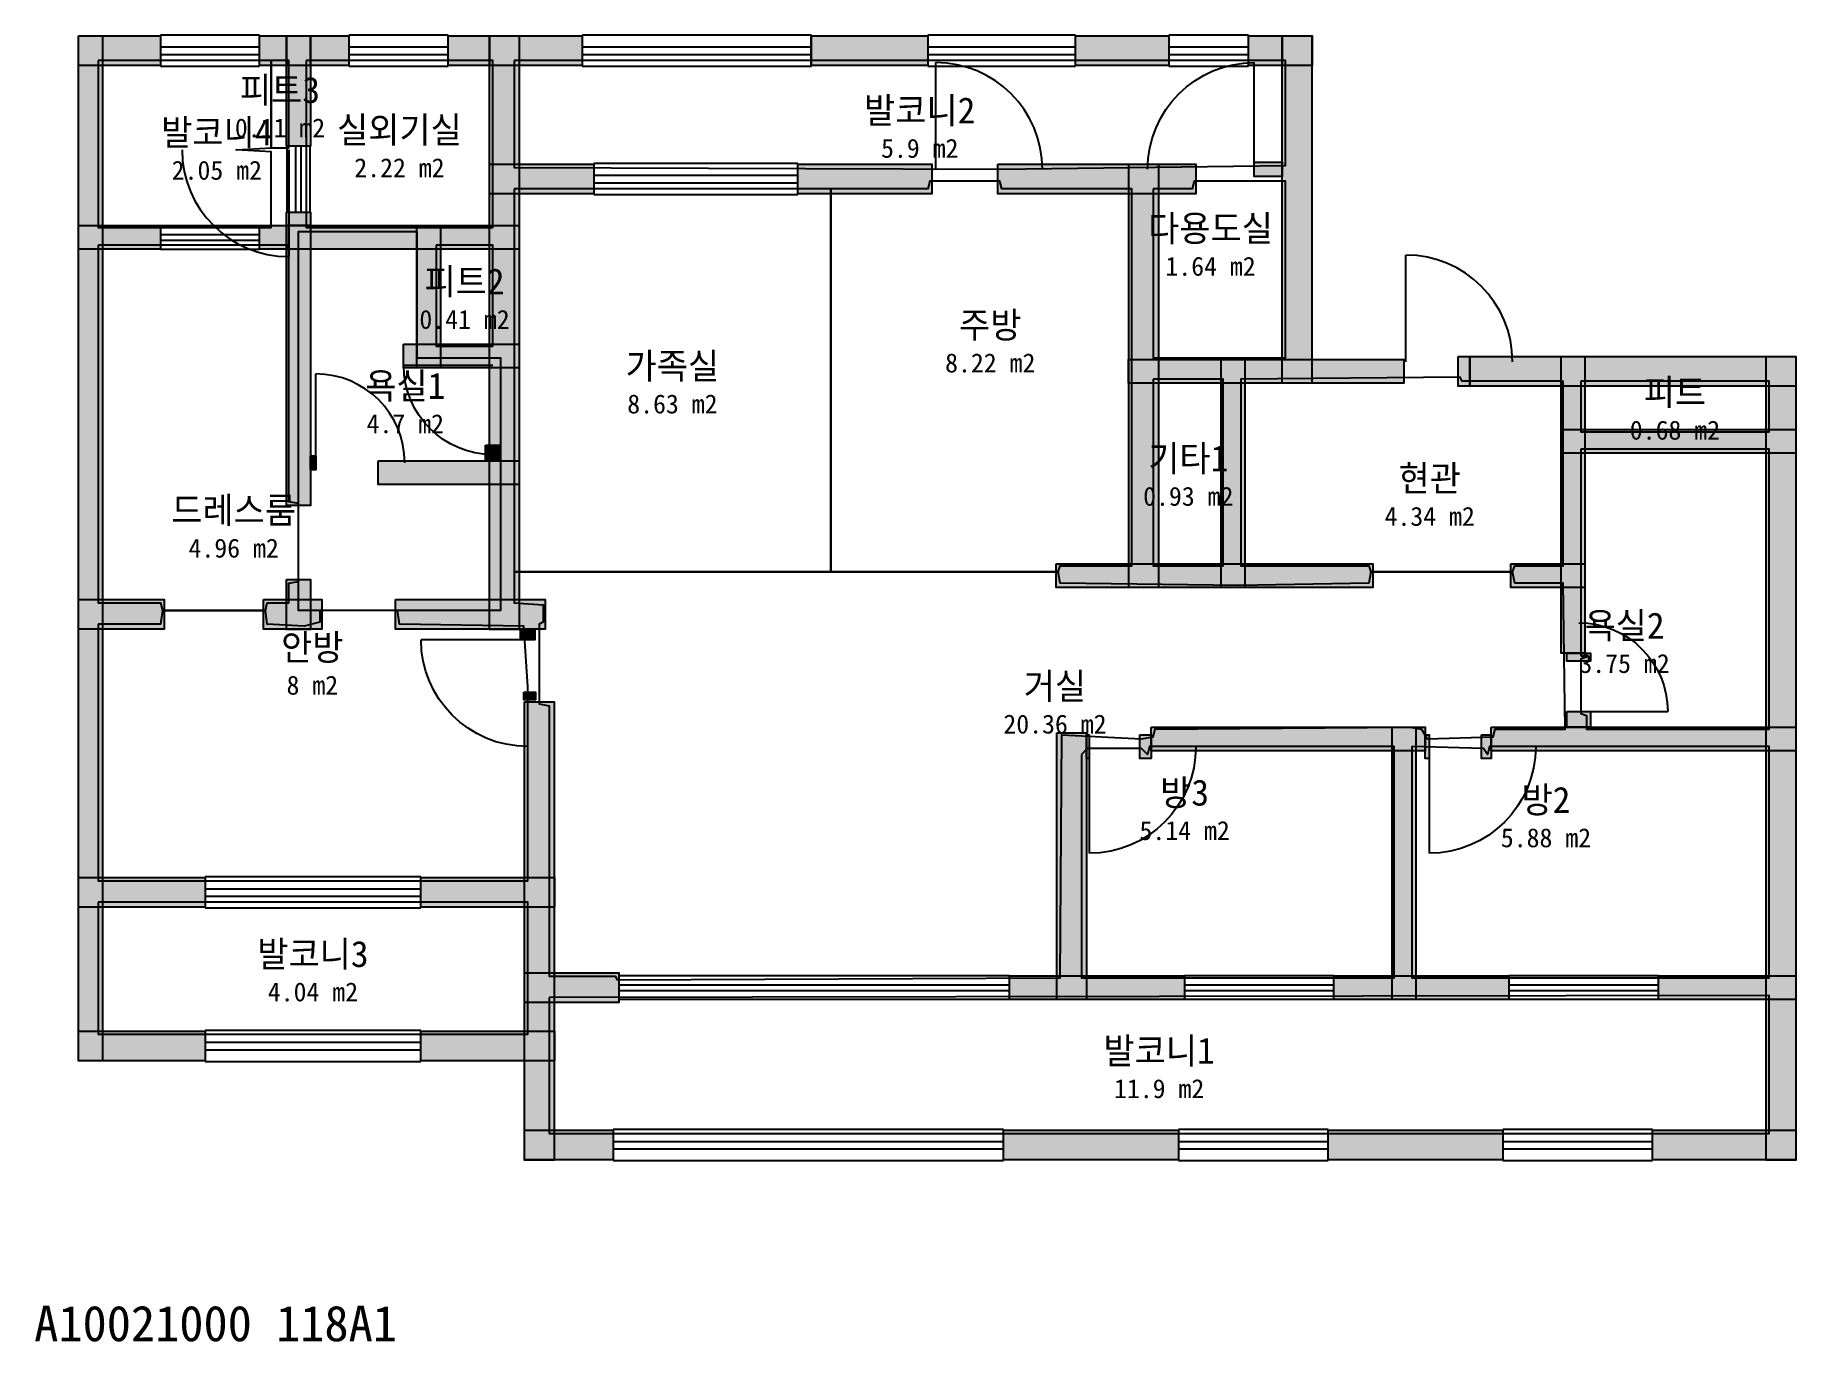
# Model space of a CAD drawing. Header units: millimetres. Extents: x 9 to 14864, y -905 to 10115.
import ezdxf
from ezdxf.enums import TextEntityAlignment as Align

# ---------------------------------------------------------------- set-up
doc = ezdxf.new("R2010")
doc.units = ezdxf.units.MM
for name, color, linetype in [('A-ANNO-TEXT', 7, 'Continuous'), ('A-AREA', 9, 'Continuous'), ('A-AREA-IDEN', 7, 'Continuous'), ('A-DOOR', 4, 'Continuous'), ('A-GLAZ', 5, 'Continuous'), ('A-WALL-EXTR', 7, 'Continuous'), ('A-WALL-PATT', 8, 'Continuous'), ('A-WALL-PRTN', 8, 'Continuous'), ('A-WALL-STRC', 7, 'Continuous')]:
    doc.layers.add(name, color=color, linetype=linetype)

# ---------------------------------------------------------------- blocks, each defined once
blk = doc.blocks.new('JJ-DOOR-SWING')
blk.add_line((0, 0), (0, 1000))
blk.add_arc((0, 0), 1000, 0, 90)
at = {"flags": 1}
for tag, p in [('WIDTH', (0, -150)), ('TYPE', (0, -250))]:
    blk.add_attdef(tag, p, '', height=80, dxfattribs=at)
blk = doc.blocks.new('JJ-WIN-DOUBLE')
for p, q in [((1000, 500), (0, 500)), ((0, 500), (0, -500)), ((1000, -500), (1000, 500)), ((0, 120), (1000, 120)), ((0, -120), (1000, -120)), ((0, -500), (1000, -500))]:
    blk.add_line(p, q)
at = {"flags": 1}
for tag, p in [('WIDTH', (0, -700)), ('TYPE', (0, -800))]:
    blk.add_attdef(tag, p, '', height=80, dxfattribs=at)

msp = doc.modelspace()

# ---------------------------------------------------------------- linework, layer by layer
at = {"layer": 'A-AREA'}
for points in [[(541, 9902), (541, 8492), (2000, 8492), (2000, 9131), (1705, 9148), (2000, 9164), (2000, 9902)], [(2000, 9902), (2000, 9164), (2148, 9164), (2148, 9902)], [(2295, 9902), (2295, 8492), (3869, 8492), (3869, 9902)], [(4049, 9902), (4049, 9000), (8148, 8984), (10557, 9016), (10557, 9902)], [(4049, 8820), (4049, 5590), (6721, 5590), (6721, 8820)], [(6721, 8820), (6721, 5590), (8639, 5590), (8656, 5639), (9262, 5639), (9262, 8820), (8164, 8820), (8148, 8885), (7557, 8885), (7541, 8820)], [(9443, 8820), (9443, 7393), (10557, 7393), (10557, 8885), (9787, 8885), (9770, 8820)], [(541, 8344), (541, 5328), (1066, 5328), (1082, 5262), (1951, 5262), (1967, 5328), (2148, 5328), (2148, 5492), (2230, 5508), (2230, 6164), (2148, 6180), (2148, 8344)], [(3230, 7393), (3934, 7393), (3934, 5262), (2230, 5262), (2230, 8459), (3230, 8459)], [(3393, 8344), (3393, 7492), (3869, 7492), (3869, 8344)], [(9443, 7213), (9443, 5639), (10033, 5639), (10033, 7213)], [(12902, 7197), (12049, 7197), (12033, 7230), (10180, 7213), (10180, 5639), (11262, 5639), (11279, 5590), (12475, 5590), (12492, 5639), (12902, 5639)], [(13049, 7197), (13049, 6770), (14639, 6770), (14639, 7197)], [(13049, 6623), (13049, 4885), (13098, 4869), (13049, 4852), (13049, 4393), (13098, 4377), (13098, 4262), (14639, 4262), (14639, 6623)], [(4049, 5590), (4049, 5328), (4295, 5311), (4295, 5164), (4262, 5148), (4262, 4475), (4344, 4459), (4344, 2180), (4902, 2180), (4918, 2148), (8656, 2164), (8672, 4213), (9344, 4180), (9443, 4197), (9459, 4262), (11607, 4279), (11705, 4262), (11754, 4180), (12311, 4197), (12328, 4262), (12918, 4262), (12902, 5492), (12492, 5492), (12475, 5590), (11279, 5590), (11262, 5492), (10164, 5475), (8656, 5492), (8639, 5590)], [(541, 5148), (541, 2984), (4164, 2984), (4164, 4623), (4131, 5131), (3082, 5148), (3066, 5262), (2410, 5262), (2410, 5164), (2279, 5131), (1967, 5148), (1951, 5262), (1082, 5262), (1066, 5148)], [(8836, 4049), (8836, 2164), (11475, 2164), (11475, 4115), (9410, 4115), (9393, 4049), (9344, 4098), (8885, 4098)], [(11623, 4115), (11623, 2164), (14639, 2164), (14639, 4115), (12279, 4115), (12262, 4049), (12230, 4098)], [(541, 2803), (541, 1689), (4164, 1689), (4164, 2803)], [(4344, 2000), (4344, 852), (14639, 852), (14639, 2016)]]:
    msp.add_lwpolyline(points, close=True, dxfattribs=at)
at = {"layer": 'A-WALL-EXTR'}
for points in [[(375, 10109), (1066, 10109), (1066, 9859), (375, 9859)], [(1902, 10109), (2656, 10109), (2656, 9859), (1902, 9859)], [(1902, 10109), (2130, 10109), (2130, 9859), (1902, 9859)], [(2330, 10109), (2656, 10109), (2656, 9859), (2330, 9859)], [(3492, 10109), (4623, 10109), (4623, 9859), (3492, 9859)], [(3492, 10109), (3841, 10109), (3841, 9859), (3492, 9859)], [(3842, 10110), (4092, 10110), (4092, 5103), (3842, 5103)], [(6557, 10109), (7541, 10109), (7541, 9859), (6557, 9859)], [(8787, 10109), (9574, 10109), (9574, 9859), (8787, 9859)], [(10246, 10109), (10782, 10109), (10782, 9859), (10246, 9859)], [(10246, 10109), (10530, 10109), (10530, 9859), (10246, 9859)], [(10531, 10110), (10781, 10110), (10781, 7179), (10531, 7179)], [(3841, 9027), (4721, 9027), (4721, 8777), (3841, 8777)], [(6443, 9027), (7574, 9027), (7574, 8777), (6443, 8777)], [(8131, 9027), (9803, 9027), (9803, 8777), (8131, 8777)], [(9236, 9028), (9486, 9028), (9486, 5457), (9236, 5457)], [(12016, 7404), (12115, 7404), (12115, 7154), (12016, 7154)], [(12115, 7404), (14864, 7404), (14864, 7154), (12115, 7154)], [(14613, 7405), (14863, 7405), (14863, 628), (14613, 628)], [(375, 5355), (1098, 5355), (1098, 5105), (375, 5105)], [(1934, 5355), (2426, 5355), (2426, 5105), (1934, 5105)], [(1934, 5355), (2426, 5355), (2426, 5105), (1934, 5105)], [(3049, 5355), (4311, 5355), (4311, 5105), (3049, 5105)], [(4131, 4574), (4230, 4574), (4230, 4508), (4131, 4508)], [(4137, 4492), (4387, 4492), (4387, 628), (4137, 628)], [(8629, 4230), (8879, 4230), (8879, 1982), (8629, 1982)], [(375, 3010), (1443, 3010), (1443, 2760), (375, 2760)], [(3262, 3010), (4389, 3010), (4389, 2760), (3262, 2760)], [(4136, 2207), (4934, 2207), (4934, 1957), (4136, 1957)], [(375, 1715), (1443, 1715), (1443, 1465), (375, 1465)], [(3262, 1715), (4389, 1715), (4389, 1465), (3262, 1465)], [(4136, 879), (4885, 879), (4885, 629), (4136, 629)], [(8180, 879), (9656, 879), (9656, 629), (8180, 629)], [(10918, 879), (12393, 879), (12393, 629), (10918, 629)], [(13656, 879), (14864, 879), (14864, 629), (13656, 629)]]:
    msp.add_lwpolyline(points, close=True, dxfattribs=at)
at = {"layer": 'A-WALL-PATT', "color": 8}
for points in [[(375, 10110), (575, 10110), (375, 1464), (575, 1464)], [(375, 10109), (1066, 10109), (375, 9859), (1066, 9859)], [(1902, 10109), (2656, 10109), (1902, 9859), (2656, 9859)], [(1902, 10109), (2130, 10109), (1902, 9859), (2130, 9859)], [(2130, 10110), (2330, 10110), (2130, 9180), (2330, 9180)], [(2330, 10109), (2656, 10109), (2330, 9859), (2656, 9859)], [(3492, 10109), (4623, 10109), (3492, 9859), (4623, 9859)], [(3492, 10109), (3841, 10109), (3492, 9859), (3841, 9859)], [(3842, 10110), (4092, 10110), (3842, 5103), (4092, 5103)], [(6557, 10109), (7541, 10109), (6557, 9859), (7541, 9859)], [(8787, 10109), (9574, 10109), (8787, 9859), (9574, 9859)], [(10246, 10109), (10782, 10109), (10246, 9859), (10782, 9859)], [(10246, 10109), (10530, 10109), (10246, 9859), (10530, 9859)], [(10531, 10110), (10781, 10110), (10531, 7179), (10781, 7179)], [(3841, 9027), (4721, 9027), (3841, 8777), (4721, 8777)], [(6443, 9027), (7574, 9027), (6443, 8777), (7574, 8777)], [(8131, 9027), (9803, 9027), (8131, 8777), (9803, 8777)], [(9236, 9028), (9486, 9028), (9236, 5457), (9486, 5457)], [(10295, 9044), (10530, 9044), (10295, 8924), (10530, 8924)], [(2130, 8623), (2330, 8623), (2130, 6148), (2330, 6148)], [(2130, 8623), (2330, 8623), (2130, 8510), (2330, 8510)], [(375, 8510), (1066, 8510), (375, 8310), (1066, 8310)], [(1902, 8510), (4093, 8510), (1902, 8310), (4093, 8310)], [(1902, 8510), (2130, 8510), (1902, 8310), (2130, 8310)], [(3228, 8510), (3428, 8510), (3228, 7310), (3428, 7310)], [(3115, 7510), (4093, 7510), (3115, 7310), (4093, 7310)], [(9234, 7379), (11557, 7379), (9234, 7179), (11557, 7179)], [(10015, 7379), (10215, 7379), (10015, 5457), (10215, 5457)], [(12016, 7404), (12115, 7404), (12016, 7154), (12115, 7154)], [(12115, 7404), (14864, 7404), (12115, 7154), (14864, 7154)], [(12884, 7405), (13084, 7405), (12884, 4902), (13084, 4902)], [(14613, 7405), (14863, 7405), (14613, 628), (14863, 628)], [(12884, 6789), (14864, 6789), (12884, 6589), (14864, 6589)], [(2330, 6568), (2377, 6568), (2330, 6448), (2377, 6448)], [(3809, 6656), (3929, 6656), (3809, 6526), (3929, 6526)], [(2902, 6526), (4093, 6526), (2902, 6326), (4093, 6326)], [(8623, 5657), (11295, 5657), (8623, 5457), (11295, 5457)], [(12459, 5657), (13084, 5657), (12459, 5457), (13084, 5457)], [(2130, 5525), (2330, 5525), (2130, 5103), (2330, 5103)], [(375, 5355), (1098, 5355), (375, 5105), (1098, 5105)], [(1934, 5355), (2426, 5355), (1934, 5105), (2426, 5105)], [(1934, 5355), (2426, 5355), (1934, 5105), (2426, 5105)], [(3049, 5355), (4311, 5355), (3049, 5105), (4311, 5105)], [(4104, 5103), (4224, 5103), (4104, 5016), (4224, 5016)], [(12933, 4902), (13133, 4902), (12933, 4836), (13133, 4836)], [(4131, 4574), (4131, 4508), (4230, 4508)], [(4230, 4508), (4230, 4574), (4131, 4574)], [(4137, 4492), (4387, 4492), (4137, 628), (4387, 628)], [(12933, 4410), (13133, 4410), (12933, 4280), (13133, 4280)], [(8629, 4230), (8879, 4230), (8629, 1982), (8879, 1982)], [(8880, 4215), (8902, 4215), (8880, 4015), (8902, 4015)], [(9328, 4215), (9426, 4215), (9328, 4015), (9426, 4015)], [(9426, 4280), (11738, 4280), (9426, 4080), (11738, 4080)], [(11457, 4280), (11657, 4280), (11457, 1982), (11657, 1982)], [(11738, 4215), (11770, 4215), (11738, 4015), (11770, 4015)], [(12213, 4215), (12295, 4215), (12213, 4015), (12295, 4015)], [(12295, 4280), (14864, 4280), (12295, 4080), (14864, 4080)], [(375, 3010), (1443, 3010), (375, 2760), (1443, 2760)], [(3262, 3010), (4389, 3010), (3262, 2760), (4389, 2760)], [(4136, 2207), (4934, 2207), (4136, 1957), (4934, 1957)], [(8230, 2182), (9705, 2182), (8230, 1982), (9705, 1982)], [(10967, 2182), (12443, 2182), (10967, 1982), (12443, 1982)], [(13705, 2182), (14864, 2182), (13705, 1982), (14864, 1982)], [(375, 1715), (1443, 1715), (375, 1465), (1443, 1465)], [(3262, 1715), (4389, 1715), (3262, 1465), (4389, 1465)], [(4136, 879), (4885, 879), (4136, 629), (4885, 629)], [(8180, 879), (9656, 879), (8180, 629), (9656, 629)], [(10918, 879), (12393, 879), (10918, 629), (12393, 629)], [(13656, 879), (14864, 879), (13656, 629), (14864, 629)]]:
    msp.add_solid(points, dxfattribs=at)
at = {"layer": 'A-WALL-PRTN'}
for points in [[(10295, 9044), (10530, 9044), (10530, 8924), (10295, 8924)], [(2330, 6568), (2377, 6568), (2377, 6448), (2330, 6448)], [(3809, 6656), (3929, 6656), (3929, 6526), (3809, 6526)], [(4104, 5103), (4224, 5103), (4224, 5016), (4104, 5016)]]:
    msp.add_lwpolyline(points, close=True, dxfattribs=at)
at = {"layer": 'A-WALL-STRC'}
for points in [[(375, 10110), (575, 10110), (575, 1464), (375, 1464)], [(2130, 10110), (2330, 10110), (2330, 9180), (2130, 9180)], [(2130, 8623), (2330, 8623), (2330, 6148), (2130, 6148)], [(2130, 8623), (2330, 8623), (2330, 8510), (2130, 8510)], [(375, 8510), (1066, 8510), (1066, 8310), (375, 8310)], [(1902, 8510), (4093, 8510), (4093, 8310), (1902, 8310)], [(1902, 8510), (2130, 8510), (2130, 8310), (1902, 8310)], [(3228, 8510), (3428, 8510), (3428, 7310), (3228, 7310)], [(3115, 7510), (4093, 7510), (4093, 7310), (3115, 7310)], [(9234, 7379), (11557, 7379), (11557, 7179), (9234, 7179)], [(10015, 7379), (10215, 7379), (10215, 5457), (10015, 5457)], [(12884, 7405), (13084, 7405), (13084, 4902), (12884, 4902)], [(12884, 6789), (14864, 6789), (14864, 6589), (12884, 6589)], [(2902, 6526), (4093, 6526), (4093, 6326), (2902, 6326)], [(8623, 5657), (11295, 5657), (11295, 5457), (8623, 5457)], [(12459, 5657), (13084, 5657), (13084, 5457), (12459, 5457)], [(2130, 5525), (2330, 5525), (2330, 5103), (2130, 5103)], [(12933, 4902), (13133, 4902), (13133, 4836), (12933, 4836)], [(12933, 4410), (13133, 4410), (13133, 4280), (12933, 4280)], [(8880, 4215), (8902, 4215), (8902, 4015), (8880, 4015)], [(9328, 4215), (9426, 4215), (9426, 4015), (9328, 4015)], [(9426, 4280), (11738, 4280), (11738, 4080), (9426, 4080)], [(11457, 4280), (11657, 4280), (11657, 1982), (11457, 1982)], [(11738, 4215), (11770, 4215), (11770, 4015), (11738, 4015)], [(12213, 4215), (12295, 4215), (12295, 4015), (12213, 4015)], [(12295, 4280), (14864, 4280), (14864, 4080), (12295, 4080)], [(8230, 2182), (9705, 2182), (9705, 1982), (8230, 1982)], [(10967, 2182), (12443, 2182), (12443, 1982), (10967, 1982)], [(13705, 2182), (14864, 2182), (14864, 1982), (13705, 1982)]]:
    msp.add_lwpolyline(points, close=True, dxfattribs=at)

# ---------------------------------------------------------------- block references
at = {"layer": 'A-DOOR'}
for p, xscale, yscale in [((7607, 8984), 0.9, 0.9), ((11574, 7361), 0.9, 0.9), ((2377, 6508), 0.75, 0.75), ((8902, 4115), 0.9, -0.9), ((11770, 4115), 0.9, -0.9)]:
    msp.add_blockref('JJ-DOOR-SWING', p, dxfattribs=dict(at, xscale=xscale, yscale=yscale))
for p, xscale, yscale, rotation in [((10295, 8984), 0.9, -0.9, 180), ((2148, 9148), 0.9, 0.9, 180), ((3869, 7328), 0.75, -0.75, -90), ((13033, 4410), 0.75, -0.75, 90), ((4164, 5016), 0.9, -0.9, -90)]:
    msp.add_blockref('JJ-DOOR-SWING', p, dxfattribs=dict(at, xscale=xscale, yscale=yscale, rotation=rotation))
at = {"layer": 'A-GLAZ'}
for p, xscale, yscale in [((1066, 9984), 0.836065573770492, 0.2622950819672131), ((2656, 9984), 0.8360655737704915, 0.2622950819672131), ((4623, 9984), 1.934426229508196, 0.2622950819672131), ((7541, 9984), 1.245901639344262, 0.2622950819672131), ((9574, 9984), 0.6721311475409839, 0.2622950819672131), ((4721, 8902), 1.721311475409836, 0.2622950819672131), ((1066, 8410), 0.836065573770492, 0.1967213114754098), ((1443, 2885), 1.819672131147541, 0.2622950819672131), ((4934, 2082), 3.295081967213114, 0.1967213114754098), ((9705, 2082), 1.262295081967211, 0.1967213114754098), ((12443, 2082), 1.262295081967213, 0.1967213114754098), ((1443, 1590), 1.819672131147541, 0.2622950819672131), ((4885, 754), 3.295081967213115, 0.2622950819672131), ((9656, 754), 1.262295081967213, 0.2622950819672131), ((12393, 754), 1.262295081967213, 0.2622950819672131)]:
    msp.add_blockref('JJ-WIN-DOUBLE', p, dxfattribs=dict(at, xscale=xscale, yscale=yscale))
at = {"layer": 'A-GLAZ', "xscale": 0.5573770491803279, "yscale": 0.1967213114754098, "rotation": 90}
msp.add_blockref('JJ-WIN-DOUBLE', (2230, 8623), dxfattribs=at)

# ---------------------------------------------------------------- texts
at = {"layer": 'A-ANNO-TEXT'}
msp.add_text('A10021000 118A1', height=300, dxfattribs=at).set_placement((0, -900))
at = {"layer": 'A-AREA-IDEN'}
for s, height, p in [('피트3', 220, (2074, 9653)), ('발코니2', 220, (7472, 9481)), ('발코니4', 220, (1541, 9296)), ('0.11 m2', 160, (2074, 9333)), ('실외기실', 220, (3082, 9317)), ('5.9 m2', 160, (7472, 9161)), ('2.22 m2', 160, (3082, 8997)), ('2.05 m2', 160, (1541, 8976)), ('다용도실', 220, (9926, 8486)), ('피트2', 220, (3631, 8038)), ('1.64 m2', 160, (9926, 8166)), ('0.41 m2', 160, (3631, 7718)), ('주방', 220, (8067, 7671)), ('가족실', 220, (5385, 7325)), ('8.22 m2', 160, (8067, 7351)), ('욕실1', 220, (3131, 7158)), ('피트', 220, (13844, 7104)), ('8.63 m2', 160, (5385, 7005)), ('4.7 m2', 160, (3131, 6838)), ('0.68 m2', 160, (13844, 6784)), ('기타1', 220, (9738, 6546)), ('현관', 220, (11775, 6377)), ('드레스룸', 220, (1683, 6109)), ('0.93 m2', 160, (9738, 6226)), ('4.34 m2', 160, (11775, 6057)), ('4.96 m2', 160, (1683, 5789)), ('욕실2', 220, (13419, 5136)), ('안방', 220, (2347, 4953)), ('거실', 220, (8613, 4625)), ('3.75 m2', 160, (13419, 4816)), ('8 m2', 160, (2347, 4633)), ('20.36 m2', 160, (8613, 4305)), ('방3', 220, (9707, 3727)), ('방2', 220, (12756, 3666)), ('5.14 m2', 160, (9707, 3407)), ('5.88 m2', 160, (12756, 3346)), ('발코니3', 220, (2352, 2366)), ('4.04 m2', 160, (2352, 2046)), ('발코니1', 220, (9492, 1550)), ('11.9 m2', 160, (9492, 1230))]:
    msp.add_text(s, height=height, dxfattribs=at).set_placement(p, align=Align.MIDDLE_CENTER)

doc.saveas('drawing.dxf')
